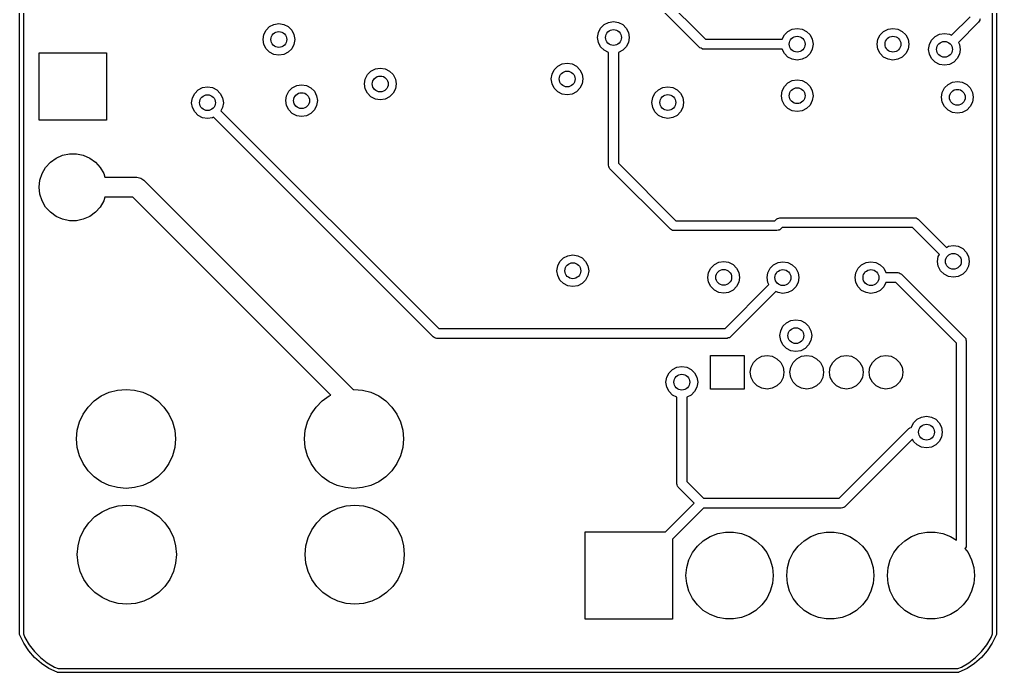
# Model space of a CAD drawing. Extents: x 48.3 to 73, y -74 to -39.4.
# Drawn here: x 48.31 to 72.95, y -74.04 to -57.56 of the extents above; entities that cross this region are included whole.
import ezdxf

# ---------------------------------------------------------------- set-up
doc = ezdxf.new("R2010")
doc.units = 0
doc.layers.add('BLACK', color=7, linetype='CONTINUOUS')

msp = doc.modelspace()

# ---------------------------------------------------------------- linework, layer by layer
at = {"layer": 'BLACK', "linetype": 'CONTINUOUS'}
for p, q in [((48.31, -73.0768), (48.31, -40.32)), ((48.41, -40.33), (48.41, -73.0668)), ((72.8528, -73.0668), (72.8528, -40.3299)), ((72.9528, -40.32), (72.9528, -73.0768)), ((65.473, -58.2718), (63.3829, -56.1817)), ((63.5963, -56.0415), (65.6132, -58.0584)), ((54.7278, -57.6835), (54.8514, -57.6639)), ((54.8514, -57.6639), (54.975, -57.6835)), ((63.0563, -57.6898), (63.1678, -57.633)), ((63.1678, -57.633), (63.2914, -57.6134)), ((63.2914, -57.6134), (63.415, -57.633)), ((63.415, -57.633), (63.5265, -57.6898)), ((71.818, -57.96), (72.2881, -57.4899)), ((72.5015, -57.6301), (71.9948, -58.1368)), ((72.5163, -57.6029), (72.5015, -57.6301)), ((72.5331, -57.5769), (72.5163, -57.6029)), ((72.534, -57.5707), (72.5331, -57.5769)), ((72.5353, -57.5683), (72.534, -57.5707)), ((72.5381, -57.5417), (72.5349, -57.5638)), ((72.5349, -57.5638), (72.5353, -57.5683)), ((54.471, -57.9403), (54.5278, -57.8288)), ((54.5278, -57.8288), (54.6163, -57.7403)), ((54.6163, -57.7403), (54.7278, -57.6835)), ((54.975, -57.6835), (55.0865, -57.7403)), ((55.0865, -57.7403), (55.175, -57.8288)), ((55.175, -57.8288), (55.2318, -57.9403)), ((62.8914, -58.0134), (62.911, -57.8898)), ((62.911, -57.8898), (62.9678, -57.7783)), ((62.9678, -57.7783), (63.0563, -57.6898)), ((63.5265, -57.6898), (63.615, -57.7783)), ((63.615, -57.7783), (63.6718, -57.8898)), ((63.6718, -57.8898), (63.6914, -58.0134)), ((67.6032, -57.9483), (67.6917, -57.8598)), ((67.6917, -57.8598), (67.8032, -57.803)), ((67.8032, -57.803), (67.9268, -57.7834)), ((67.9268, -57.7834), (68.0504, -57.803)), ((68.0504, -57.803), (68.1619, -57.8598)), ((68.1619, -57.8598), (68.2504, -57.9483)), ((70.0178, -57.9488), (70.1063, -57.8603)), ((70.1063, -57.8603), (70.2178, -57.8035)), ((70.2178, -57.8035), (70.3414, -57.7839)), ((70.3414, -57.7839), (70.465, -57.8035)), ((70.465, -57.8035), (70.5765, -57.8603)), ((70.5765, -57.8603), (70.665, -57.9488)), ((54.4514, -58.0639), (54.471, -57.9403)), ((54.471, -58.1875), (54.4514, -58.0639)), ((55.2318, -57.9403), (55.2514, -58.0639)), ((55.2514, -58.0639), (55.2318, -58.1875)), ((62.911, -58.137), (62.8914, -58.0134)), ((62.9678, -58.2485), (62.911, -58.137)), ((63.6718, -58.137), (63.615, -58.2485)), ((63.6914, -58.0134), (63.6718, -58.137)), ((65.6132, -58.0584), (67.5471, -58.0584)), ((67.5471, -58.0584), (67.6032, -57.9483)), ((68.2504, -57.9483), (68.3072, -58.0598)), ((68.3072, -58.0598), (68.3268, -58.1834)), ((69.9414, -58.1839), (69.961, -58.0603)), ((69.961, -58.0603), (70.0178, -57.9488)), ((70.665, -57.9488), (70.7218, -58.0603)), ((70.7218, -58.0603), (70.7414, -58.1839)), ((71.261, -58.1898), (71.3178, -58.0783)), ((71.3178, -58.0783), (71.4063, -57.9898)), ((71.4063, -57.9898), (71.5178, -57.933)), ((71.5178, -57.933), (71.6414, -57.9134)), ((71.6414, -57.9134), (71.765, -57.933)), ((71.765, -57.933), (71.818, -57.96)), ((71.9948, -58.1368), (72.0218, -58.1898)), ((48.8064, -60.1034), (48.8064, -58.4034)), ((48.8064, -58.4034), (50.5064, -58.4034)), ((50.5064, -58.4034), (50.5064, -60.1034)), ((54.5278, -58.299), (54.471, -58.1875)), ((54.6163, -58.3875), (54.5278, -58.299)), ((54.7278, -58.4443), (54.6163, -58.3875)), ((55.0865, -58.3875), (54.975, -58.4443)), ((55.175, -58.299), (55.0865, -58.3875)), ((55.2318, -58.1875), (55.175, -58.299)), ((63.0563, -58.337), (62.9678, -58.2485)), ((63.1664, -58.3931), (63.0563, -58.337)), ((63.1664, -61.2384), (63.1664, -58.3931)), ((63.5265, -58.337), (63.4164, -58.3931)), ((63.4164, -58.3931), (63.4164, -61.1866)), ((63.615, -58.2485), (63.5265, -58.337)), ((65.5002, -58.2866), (65.473, -58.2718)), ((65.5262, -58.3033), (65.5002, -58.2866)), ((65.5325, -58.3042), (65.5262, -58.3033)), ((65.5348, -58.3055), (65.5325, -58.3042)), ((65.5393, -58.3052), (65.5348, -58.3055)), ((65.5614, -58.3084), (65.5393, -58.3052)), ((67.5471, -58.3084), (65.5614, -58.3084)), ((67.6032, -58.4185), (67.5471, -58.3084)), ((68.3072, -58.307), (68.2504, -58.4185)), ((68.3268, -58.1834), (68.3072, -58.307)), ((69.961, -58.3075), (69.9414, -58.1839)), ((70.0178, -58.419), (69.961, -58.3075)), ((70.7218, -58.3075), (70.665, -58.419)), ((70.7414, -58.1839), (70.7218, -58.3075)), ((71.2414, -58.3134), (71.261, -58.1898)), ((71.261, -58.437), (71.2414, -58.3134)), ((72.0218, -58.1898), (72.0414, -58.3134)), ((72.0414, -58.3134), (72.0218, -58.437)), ((54.8514, -58.4639), (54.7278, -58.4443)), ((54.975, -58.4443), (54.8514, -58.4639)), ((67.6917, -58.507), (67.6032, -58.4185)), ((67.8032, -58.5638), (67.6917, -58.507)), ((67.9268, -58.5834), (67.8032, -58.5638)), ((68.0504, -58.5638), (67.9268, -58.5834)), ((68.1619, -58.507), (68.0504, -58.5638)), ((68.2504, -58.4185), (68.1619, -58.507)), ((70.1063, -58.5075), (70.0178, -58.419)), ((70.2178, -58.5643), (70.1063, -58.5075)), ((70.3414, -58.5839), (70.2178, -58.5643)), ((70.465, -58.5643), (70.3414, -58.5839)), ((70.5765, -58.5075), (70.465, -58.5643)), ((70.665, -58.419), (70.5765, -58.5075)), ((71.3178, -58.5485), (71.261, -58.437)), ((71.4063, -58.637), (71.3178, -58.5485)), ((71.5178, -58.6938), (71.4063, -58.637)), ((71.8765, -58.637), (71.765, -58.6938)), ((71.965, -58.5485), (71.8765, -58.637)), ((72.0218, -58.437), (71.965, -58.5485)), ((57.0855, -58.9519), (57.174, -58.8634)), ((57.174, -58.8634), (57.2855, -58.8066)), ((57.2855, -58.8066), (57.4091, -58.787)), ((57.4091, -58.787), (57.5327, -58.8066)), ((57.5327, -58.8066), (57.6442, -58.8634)), ((57.6442, -58.8634), (57.7327, -58.9519)), ((61.7419, -58.9383), (61.7987, -58.8268)), ((61.7987, -58.8268), (61.8872, -58.7383)), ((61.8872, -58.7383), (61.9987, -58.6815)), ((61.9987, -58.6815), (62.1223, -58.6619)), ((62.1223, -58.6619), (62.2459, -58.6815)), ((62.2459, -58.6815), (62.3574, -58.7383)), ((62.3574, -58.7383), (62.4459, -58.8268)), ((62.4459, -58.8268), (62.5027, -58.9383)), ((71.6414, -58.7134), (71.5178, -58.6938)), ((71.765, -58.6938), (71.6414, -58.7134)), ((57.0091, -59.187), (57.0287, -59.0634)), ((57.0287, -59.0634), (57.0855, -58.9519)), ((57.7327, -58.9519), (57.7895, -59.0634)), ((57.7895, -59.0634), (57.8091, -59.187)), ((61.7223, -59.0619), (61.7419, -58.9383)), ((61.7419, -59.1855), (61.7223, -59.0619)), ((62.5027, -58.9383), (62.5223, -59.0619)), ((62.5223, -59.0619), (62.5027, -59.1855)), ((67.6917, -59.1598), (67.8032, -59.103)), ((67.8032, -59.103), (67.9268, -59.0834)), ((67.9268, -59.0834), (68.0504, -59.103)), ((68.0504, -59.103), (68.1619, -59.1598)), ((71.8428, -59.143), (71.9664, -59.1234)), ((71.9664, -59.1234), (72.09, -59.143)), ((52.7277, -59.4243), (52.8162, -59.3358)), ((52.8162, -59.3358), (52.9277, -59.279)), ((52.9277, -59.279), (53.0513, -59.2594)), ((53.0513, -59.2594), (53.1749, -59.279)), ((53.1749, -59.279), (53.2864, -59.3358)), ((53.2864, -59.3358), (53.3749, -59.4243)), ((55.0442, -59.484), (55.101, -59.3725)), ((55.101, -59.3725), (55.1895, -59.284)), ((55.1895, -59.284), (55.301, -59.2272)), ((55.301, -59.2272), (55.4246, -59.2076)), ((55.4246, -59.2076), (55.5482, -59.2272)), ((55.5482, -59.2272), (55.6597, -59.284)), ((55.6597, -59.284), (55.7482, -59.3725)), ((55.7482, -59.3725), (55.805, -59.484)), ((57.0287, -59.3106), (57.0091, -59.187)), ((57.0855, -59.4221), (57.0287, -59.3106)), ((57.7895, -59.3106), (57.7327, -59.4221)), ((57.8091, -59.187), (57.7895, -59.3106)), ((61.7987, -59.297), (61.7419, -59.1855)), ((61.8872, -59.3855), (61.7987, -59.297)), ((61.9987, -59.4423), (61.8872, -59.3855)), ((62.3574, -59.3855), (62.2459, -59.4423)), ((62.4459, -59.297), (62.3574, -59.3855)), ((62.5027, -59.1855), (62.4459, -59.297)), ((64.3387, -59.4211), (64.4272, -59.3326)), ((64.4272, -59.3326), (64.5387, -59.2758)), ((64.5387, -59.2758), (64.6623, -59.2562)), ((64.6623, -59.2562), (64.7859, -59.2758)), ((64.7859, -59.2758), (64.8974, -59.3326)), ((64.8974, -59.3326), (64.9859, -59.4211)), ((67.5268, -59.4834), (67.5464, -59.3598)), ((67.5464, -59.3598), (67.6032, -59.2483)), ((67.6032, -59.2483), (67.6917, -59.1598)), ((68.1619, -59.1598), (68.2504, -59.2483)), ((68.2504, -59.2483), (68.3072, -59.3598)), ((68.3072, -59.3598), (68.3268, -59.4834)), ((71.586, -59.3998), (71.6428, -59.2883)), ((71.6428, -59.2883), (71.7313, -59.1998)), ((71.7313, -59.1998), (71.8428, -59.143)), ((72.09, -59.143), (72.2015, -59.1998)), ((72.2015, -59.1998), (72.29, -59.2883)), ((72.29, -59.2883), (72.3468, -59.3998)), ((52.6513, -59.6594), (52.6709, -59.5358)), ((52.6709, -59.5358), (52.7277, -59.4243)), ((53.3749, -59.4243), (53.4317, -59.5358)), ((53.4317, -59.5358), (53.4513, -59.6594)), ((55.0246, -59.6076), (55.0442, -59.484)), ((55.0442, -59.7312), (55.0246, -59.6076)), ((55.805, -59.484), (55.8246, -59.6076)), ((55.8246, -59.6076), (55.805, -59.7312)), ((57.174, -59.5106), (57.0855, -59.4221)), ((57.2855, -59.5674), (57.174, -59.5106)), ((57.4091, -59.587), (57.2855, -59.5674)), ((57.5327, -59.5674), (57.4091, -59.587)), ((57.6442, -59.5106), (57.5327, -59.5674)), ((57.7327, -59.4221), (57.6442, -59.5106)), ((62.1223, -59.4619), (61.9987, -59.4423)), ((62.2459, -59.4423), (62.1223, -59.4619)), ((64.2623, -59.6562), (64.2819, -59.5326)), ((64.2819, -59.5326), (64.3387, -59.4211)), ((64.9859, -59.4211), (65.0427, -59.5326)), ((65.0427, -59.5326), (65.0623, -59.6562)), ((67.5464, -59.607), (67.5268, -59.4834)), ((67.6032, -59.7185), (67.5464, -59.607)), ((68.3072, -59.607), (68.2504, -59.7185)), ((68.3268, -59.4834), (68.3072, -59.607)), ((71.5664, -59.5234), (71.586, -59.3998)), ((71.586, -59.647), (71.5664, -59.5234)), ((72.3468, -59.3998), (72.3664, -59.5234)), ((72.3664, -59.5234), (72.3468, -59.647)), ((52.6709, -59.783), (52.6513, -59.6594)), ((52.7277, -59.8945), (52.6709, -59.783)), ((53.4317, -59.783), (53.3916, -59.8618)), ((53.3916, -59.8618), (58.8861, -65.3563)), ((53.4513, -59.6594), (53.4317, -59.783)), ((55.101, -59.8427), (55.0442, -59.7312)), ((55.1895, -59.9312), (55.101, -59.8427)), ((55.7482, -59.8427), (55.6597, -59.9312)), ((55.805, -59.7312), (55.7482, -59.8427)), ((64.2819, -59.7798), (64.2623, -59.6562)), ((64.3387, -59.8913), (64.2819, -59.7798)), ((65.0427, -59.7798), (64.9859, -59.8913)), ((65.0623, -59.6562), (65.0427, -59.7798)), ((67.6917, -59.807), (67.6032, -59.7185)), ((67.8032, -59.8638), (67.6917, -59.807)), ((67.9268, -59.8834), (67.8032, -59.8638)), ((68.0504, -59.8638), (67.9268, -59.8834)), ((68.1619, -59.807), (68.0504, -59.8638)), ((68.2504, -59.7185), (68.1619, -59.807)), ((71.6428, -59.7585), (71.586, -59.647)), ((71.7313, -59.847), (71.6428, -59.7585)), ((71.8428, -59.9038), (71.7313, -59.847)), ((72.2015, -59.847), (72.09, -59.9038)), ((72.29, -59.7585), (72.2015, -59.847)), ((72.3468, -59.647), (72.29, -59.7585)), ((50.5064, -60.1034), (48.8064, -60.1034)), ((52.8162, -59.983), (52.7277, -59.8945)), ((52.9277, -60.0398), (52.8162, -59.983)), ((53.0513, -60.0594), (52.9277, -60.0398)), ((53.1749, -60.0398), (53.0513, -60.0594)), ((53.2022, -60.0259), (53.1749, -60.0398)), ((58.7459, -65.5697), (53.2022, -60.0259)), ((55.301, -59.988), (55.1895, -59.9312)), ((55.4246, -60.0076), (55.301, -59.988)), ((55.5482, -59.988), (55.4246, -60.0076)), ((55.6597, -59.9312), (55.5482, -59.988)), ((64.4272, -59.9798), (64.3387, -59.8913)), ((64.5387, -60.0366), (64.4272, -59.9798)), ((64.6623, -60.0562), (64.5387, -60.0366)), ((64.7859, -60.0366), (64.6623, -60.0562)), ((64.8974, -59.9798), (64.7859, -60.0366)), ((64.9859, -59.8913), (64.8974, -59.9798)), ((71.9664, -59.9234), (71.8428, -59.9038)), ((72.09, -59.9038), (71.9664, -59.9234)), ((49.0877, -61.1617), (49.2314, -61.0573)), ((49.2314, -61.0573), (49.3938, -60.985)), ((49.3938, -60.985), (49.5676, -60.948)), ((49.5676, -60.948), (49.7453, -60.948)), ((49.7453, -60.948), (49.9191, -60.985)), ((49.9191, -60.985), (50.0814, -61.0573)), ((50.0814, -61.0573), (50.2252, -61.1617)), ((48.8799, -61.4477), (48.9688, -61.2938)), ((48.9688, -61.2938), (49.0877, -61.1617)), ((50.2252, -61.1617), (50.3441, -61.2938)), ((50.3441, -61.2938), (50.4329, -61.4477)), ((63.1751, -61.2681), (63.1664, -61.2384)), ((63.1817, -61.2983), (63.1751, -61.2681)), ((63.1855, -61.3033), (63.1817, -61.2983)), ((63.1863, -61.306), (63.1855, -61.3033)), ((63.1897, -61.3089), (63.1863, -61.306)), ((63.203, -61.3268), (63.1897, -61.3089)), ((64.728, -62.8518), (63.203, -61.3268)), ((63.4164, -61.1866), (64.8682, -62.6384)), ((48.825, -61.6167), (48.8799, -61.4477)), ((50.4329, -61.4477), (50.464, -61.5434)), ((50.464, -61.5434), (51.2714, -61.5434)), ((51.2714, -61.5434), (51.3671, -61.5624)), ((51.3671, -61.5624), (51.4482, -61.6166)), ((48.8064, -61.7934), (48.825, -61.6167)), ((48.825, -61.9701), (48.8064, -61.7934)), ((51.4482, -61.6166), (56.7267, -66.8951)), ((48.8799, -62.1391), (48.825, -61.9701)), ((50.464, -62.0434), (50.4329, -62.1391)), ((51.1679, -62.0434), (50.464, -62.0434)), ((56.165, -67.0405), (51.1679, -62.0434)), ((48.9688, -62.293), (48.8799, -62.1391)), ((49.0877, -62.4251), (48.9688, -62.293)), ((50.3441, -62.293), (50.2252, -62.4251)), ((50.4329, -62.1391), (50.3441, -62.293)), ((49.2314, -62.5295), (49.0877, -62.4251)), ((49.3938, -62.6018), (49.2314, -62.5295)), ((50.0814, -62.5295), (49.9191, -62.6018)), ((50.2252, -62.4251), (50.0814, -62.5295)), ((67.403, -62.6), (67.4209, -62.5866)), ((67.4209, -62.5866), (67.4238, -62.5832)), ((67.4238, -62.5832), (67.4265, -62.5825)), ((67.4265, -62.5825), (67.4315, -62.5787)), ((67.4315, -62.5787), (67.4617, -62.5721)), ((67.4617, -62.5721), (67.4914, -62.5634)), ((67.4914, -62.5634), (70.8904, -62.5634)), ((70.8904, -62.5634), (70.9125, -62.5666)), ((70.9125, -62.5666), (70.917, -62.5662)), ((70.917, -62.5662), (70.9194, -62.5675)), ((70.9194, -62.5675), (70.9256, -62.5684)), ((70.9256, -62.5684), (70.9517, -62.5852)), ((70.9517, -62.5852), (70.9788, -62.6)), ((49.5676, -62.6387), (49.3938, -62.6018)), ((49.7453, -62.6387), (49.5676, -62.6387)), ((49.9191, -62.6018), (49.7453, -62.6387)), ((64.8682, -62.6384), (67.3646, -62.6384)), ((67.3646, -62.6384), (67.403, -62.6)), ((67.5432, -62.8134), (67.5048, -62.8518)), ((70.8386, -62.8134), (67.5432, -62.8134)), ((71.5125, -63.4873), (70.8386, -62.8134)), ((70.9788, -62.6), (71.6893, -63.3105)), ((64.7552, -62.8666), (64.728, -62.8518)), ((64.7812, -62.8833), (64.7552, -62.8666)), ((64.7875, -62.8842), (64.7812, -62.8833)), ((64.7898, -62.8855), (64.7875, -62.8842)), ((64.7943, -62.8852), (64.7898, -62.8855)), ((64.8164, -62.8884), (64.7943, -62.8852)), ((67.4164, -62.8884), (64.8164, -62.8884)), ((67.4461, -62.8797), (67.4164, -62.8884)), ((67.4763, -62.8731), (67.4461, -62.8797)), ((67.4814, -62.8693), (67.4763, -62.8731)), ((67.484, -62.8685), (67.4814, -62.8693)), ((67.4869, -62.8651), (67.484, -62.8685)), ((67.5048, -62.8518), (67.4869, -62.8651)), ((71.6893, -63.3105), (71.7423, -63.2835)), ((71.7423, -63.2835), (71.8659, -63.2639)), ((71.8659, -63.2639), (71.9895, -63.2835)), ((71.9895, -63.2835), (72.101, -63.3403)), ((61.9428, -63.6657), (62.0313, -63.5772)), ((62.0313, -63.5772), (62.1428, -63.5204)), ((62.1428, -63.5204), (62.2664, -63.5008)), ((62.2664, -63.5008), (62.39, -63.5204)), ((62.39, -63.5204), (62.5015, -63.5772)), ((62.5015, -63.5772), (62.59, -63.6657)), ((71.4659, -63.6639), (71.4855, -63.5403)), ((71.4855, -63.5403), (71.5125, -63.4873)), ((72.101, -63.3403), (72.1895, -63.4288)), ((72.1895, -63.4288), (72.2463, -63.5403)), ((72.2463, -63.5403), (72.2659, -63.6639)), ((61.8664, -63.9008), (61.886, -63.7772)), ((61.886, -63.7772), (61.9428, -63.6657)), ((62.59, -63.6657), (62.6468, -63.7772)), ((62.6468, -63.7772), (62.6664, -63.9008)), ((65.7492, -63.8319), (65.8377, -63.7434)), ((65.8377, -63.7434), (65.9492, -63.6866)), ((65.9492, -63.6866), (66.0728, -63.667)), ((66.0728, -63.667), (66.1964, -63.6866)), ((66.1964, -63.6866), (66.3079, -63.7434)), ((66.3079, -63.7434), (66.3964, -63.8319)), ((67.2428, -63.8383), (67.3313, -63.7498)), ((67.3313, -63.7498), (67.4428, -63.693)), ((67.4428, -63.693), (67.5664, -63.6734)), ((67.5664, -63.6734), (67.69, -63.693)), ((67.69, -63.693), (67.8015, -63.7498)), ((67.8015, -63.7498), (67.89, -63.8383)), ((69.4628, -63.8383), (69.5513, -63.7498)), ((69.5513, -63.7498), (69.6628, -63.693)), ((69.6628, -63.693), (69.7864, -63.6734)), ((69.7864, -63.6734), (69.91, -63.693)), ((69.91, -63.693), (70.0215, -63.7498)), ((70.0215, -63.7498), (70.11, -63.8383)), ((71.4855, -63.7875), (71.4659, -63.6639)), ((71.5423, -63.899), (71.4855, -63.7875)), ((72.2463, -63.7875), (72.1895, -63.899)), ((72.2659, -63.6639), (72.2463, -63.7875)), ((61.886, -64.0244), (61.8664, -63.9008)), ((61.9428, -64.1359), (61.886, -64.0244)), ((62.6468, -64.0244), (62.59, -64.1359)), ((62.6664, -63.9008), (62.6468, -64.0244)), ((65.6728, -64.067), (65.6924, -63.9434)), ((65.6924, -64.1906), (65.6728, -64.067)), ((65.6924, -63.9434), (65.7492, -63.8319)), ((66.3964, -63.8319), (66.4532, -63.9434)), ((66.4532, -63.9434), (66.4728, -64.067)), ((66.4728, -64.067), (66.4532, -64.1906)), ((67.1664, -64.0734), (67.186, -63.9498)), ((67.186, -63.9498), (67.2428, -63.8383)), ((67.89, -63.8383), (67.9468, -63.9498)), ((67.9468, -63.9498), (67.9664, -64.0734)), ((69.3864, -64.0734), (69.406, -63.9498)), ((69.406, -63.9498), (69.4628, -63.8383)), ((70.11, -63.8383), (70.1661, -63.9484)), ((70.1661, -63.9484), (70.4664, -63.9484)), ((70.4664, -63.9484), (70.4885, -63.9516)), ((70.4885, -63.9516), (70.493, -63.9512)), ((70.493, -63.9512), (70.4954, -63.9525)), ((70.4954, -63.9525), (70.5016, -63.9534)), ((70.5016, -63.9534), (70.5277, -63.9702)), ((70.5277, -63.9702), (70.5548, -63.985)), ((70.5548, -63.985), (72.1548, -65.585)), ((71.6308, -63.9875), (71.5423, -63.899)), ((71.7423, -64.0443), (71.6308, -63.9875)), ((71.8659, -64.0639), (71.7423, -64.0443)), ((71.9895, -64.0443), (71.8659, -64.0639)), ((72.101, -63.9875), (71.9895, -64.0443)), ((72.1895, -63.899), (72.101, -63.9875)), ((62.0313, -64.2244), (61.9428, -64.1359)), ((62.1428, -64.2812), (62.0313, -64.2244)), ((62.2664, -64.3008), (62.1428, -64.2812)), ((62.39, -64.2812), (62.2664, -64.3008)), ((62.5015, -64.2244), (62.39, -64.2812)), ((62.59, -64.1359), (62.5015, -64.2244)), ((65.7492, -64.3021), (65.6924, -64.1906)), ((65.8377, -64.3906), (65.7492, -64.3021)), ((66.1067, -65.3563), (67.213, -64.25)), ((66.3964, -64.3021), (66.3079, -64.3906)), ((66.4532, -64.1906), (66.3964, -64.3021)), ((67.186, -64.197), (67.1664, -64.0734)), ((67.213, -64.25), (67.186, -64.197)), ((67.89, -64.3085), (67.8015, -64.397)), ((67.9468, -64.197), (67.89, -64.3085)), ((67.9664, -64.0734), (67.9468, -64.197)), ((69.406, -64.197), (69.3864, -64.0734)), ((69.4628, -64.3085), (69.406, -64.197)), ((69.5513, -64.397), (69.4628, -64.3085)), ((70.11, -64.3085), (70.0215, -64.397)), ((70.1661, -64.1984), (70.11, -64.3085)), ((70.4146, -64.1984), (70.1661, -64.1984)), ((71.9414, -65.7252), (70.4146, -64.1984)), ((65.9492, -64.4474), (65.8377, -64.3906)), ((66.0728, -64.467), (65.9492, -64.4474)), ((66.1964, -64.4474), (66.0728, -64.467)), ((66.3079, -64.3906), (66.1964, -64.4474)), ((67.3898, -64.4268), (66.2469, -65.5697)), ((67.4428, -64.4538), (67.3898, -64.4268)), ((67.5664, -64.4734), (67.4428, -64.4538)), ((67.69, -64.4538), (67.5664, -64.4734)), ((67.8015, -64.397), (67.69, -64.4538)), ((69.6628, -64.4538), (69.5513, -64.397)), ((69.7864, -64.4734), (69.6628, -64.4538)), ((69.91, -64.4538), (69.7864, -64.4734)), ((70.0215, -64.397), (69.91, -64.4538)), ((67.511, -65.4148), (67.5678, -65.3033)), ((67.5678, -65.3033), (67.6563, -65.2148)), ((67.6563, -65.2148), (67.7678, -65.158)), ((67.7678, -65.158), (67.8914, -65.1384)), ((67.8914, -65.1384), (68.015, -65.158)), ((68.015, -65.158), (68.1265, -65.2148)), ((68.1265, -65.2148), (68.215, -65.3033)), ((68.215, -65.3033), (68.2718, -65.4148)), ((58.8861, -65.3563), (66.1067, -65.3563)), ((67.4914, -65.5384), (67.511, -65.4148)), ((67.511, -65.662), (67.4914, -65.5384)), ((68.2718, -65.4148), (68.2914, -65.5384)), ((68.2914, -65.5384), (68.2718, -65.662)), ((58.7731, -65.5845), (58.7459, -65.5697)), ((58.7991, -65.6012), (58.7731, -65.5845)), ((58.8054, -65.6021), (58.7991, -65.6012)), ((58.8077, -65.6034), (58.8054, -65.6021)), ((58.8122, -65.6031), (58.8077, -65.6034)), ((58.8343, -65.6063), (58.8122, -65.6031)), ((66.1585, -65.6063), (58.8343, -65.6063)), ((66.1882, -65.5976), (66.1585, -65.6063)), ((66.2184, -65.591), (66.1882, -65.5976)), ((66.2235, -65.5872), (66.2184, -65.591)), ((66.2261, -65.5864), (66.2235, -65.5872)), ((66.229, -65.583), (66.2261, -65.5864)), ((66.2469, -65.5697), (66.229, -65.583)), ((67.5678, -65.7735), (67.511, -65.662)), ((67.6563, -65.862), (67.5678, -65.7735)), ((68.215, -65.7735), (68.1265, -65.862)), ((68.2718, -65.662), (68.215, -65.7735)), ((71.9414, -70.7014), (71.9414, -65.7252)), ((72.1548, -65.585), (72.1682, -65.6029)), ((72.1682, -65.6029), (72.1716, -65.6058)), ((72.1716, -65.6058), (72.1723, -65.6084)), ((72.1723, -65.6084), (72.1761, -65.6135)), ((72.1761, -65.6135), (72.1827, -65.6437)), ((72.1827, -65.6437), (72.1914, -65.6734)), ((72.1914, -65.6734), (72.1914, -70.8284)), ((65.7414, -66.8884), (65.7414, -66.0384)), ((65.7414, -66.0384), (66.5914, -66.0384)), ((66.5914, -66.0384), (66.5914, -66.8884)), ((67.0351, -66.0592), (67.1664, -66.0384)), ((67.1664, -66.0384), (67.2978, -66.0592)), ((67.7678, -65.9188), (67.6563, -65.862)), ((67.8914, -65.9384), (67.7678, -65.9188)), ((68.015, -65.9188), (67.8914, -65.9384)), ((68.1265, -65.862), (68.015, -65.9188)), ((68.0351, -66.0592), (68.1664, -66.0384)), ((68.1664, -66.0384), (68.2978, -66.0592)), ((69.0351, -66.0592), (69.1664, -66.0384)), ((69.1664, -66.0384), (69.2978, -66.0592)), ((70.0351, -66.0592), (70.1664, -66.0384)), ((70.1664, -66.0384), (70.2978, -66.0592)), ((66.7622, -66.3321), (66.8226, -66.2136)), ((66.8226, -66.2136), (66.9166, -66.1196)), ((66.9166, -66.1196), (67.0351, -66.0592)), ((67.2978, -66.0592), (67.4162, -66.1196)), ((67.4162, -66.1196), (67.5103, -66.2136)), ((67.5103, -66.2136), (67.5706, -66.3321)), ((67.7622, -66.3321), (67.8226, -66.2136)), ((67.8226, -66.2136), (67.9166, -66.1196)), ((67.9166, -66.1196), (68.0351, -66.0592)), ((68.2978, -66.0592), (68.4162, -66.1196)), ((68.4162, -66.1196), (68.5103, -66.2136)), ((68.5103, -66.2136), (68.5706, -66.3321)), ((68.7622, -66.3321), (68.8226, -66.2136)), ((68.8226, -66.2136), (68.9166, -66.1196)), ((68.9166, -66.1196), (69.0351, -66.0592)), ((69.2978, -66.0592), (69.4162, -66.1196)), ((69.4162, -66.1196), (69.5103, -66.2136)), ((69.5103, -66.2136), (69.5706, -66.3321)), ((69.7622, -66.3321), (69.8226, -66.2136)), ((69.8226, -66.2136), (69.9166, -66.1196)), ((69.9166, -66.1196), (70.0351, -66.0592)), ((70.2978, -66.0592), (70.4162, -66.1196)), ((70.4162, -66.1196), (70.5103, -66.2136)), ((70.5103, -66.2136), (70.5706, -66.3321)), ((64.636, -66.5893), (64.6928, -66.4778)), ((64.6928, -66.4778), (64.7813, -66.3893)), ((64.7813, -66.3893), (64.8928, -66.3325)), ((64.8928, -66.3325), (65.0164, -66.3129)), ((65.0164, -66.3129), (65.14, -66.3325)), ((65.14, -66.3325), (65.2515, -66.3893)), ((65.2515, -66.3893), (65.34, -66.4778)), ((65.34, -66.4778), (65.3968, -66.5893)), ((66.7414, -66.4634), (66.7622, -66.3321)), ((66.7622, -66.5947), (66.7414, -66.4634)), ((67.5706, -66.3321), (67.5914, -66.4634)), ((67.5914, -66.4634), (67.5706, -66.5947)), ((67.7414, -66.4634), (67.7622, -66.3321)), ((67.7622, -66.5947), (67.7414, -66.4634)), ((68.5706, -66.3321), (68.5914, -66.4634)), ((68.5914, -66.4634), (68.5706, -66.5947)), ((68.7414, -66.4634), (68.7622, -66.3321)), ((68.7622, -66.5947), (68.7414, -66.4634)), ((69.5706, -66.3321), (69.5914, -66.4634)), ((69.5914, -66.4634), (69.5706, -66.5947)), ((69.7414, -66.4634), (69.7622, -66.3321)), ((69.7622, -66.5947), (69.7414, -66.4634)), ((70.5706, -66.3321), (70.5914, -66.4634)), ((70.5914, -66.4634), (70.5706, -66.5947)), ((64.6164, -66.7129), (64.636, -66.5893)), ((64.636, -66.8365), (64.6164, -66.7129)), ((65.3968, -66.5893), (65.4164, -66.7129)), ((65.4164, -66.7129), (65.3968, -66.8365)), ((66.8226, -66.7132), (66.7622, -66.5947)), ((66.9166, -66.8072), (66.8226, -66.7132)), ((67.5103, -66.7132), (67.4162, -66.8072)), ((67.5706, -66.5947), (67.5103, -66.7132)), ((67.8226, -66.7132), (67.7622, -66.5947)), ((67.9166, -66.8072), (67.8226, -66.7132)), ((68.5103, -66.7132), (68.4162, -66.8072)), ((68.5706, -66.5947), (68.5103, -66.7132)), ((68.8226, -66.7132), (68.7622, -66.5947)), ((68.9166, -66.8072), (68.8226, -66.7132)), ((69.5103, -66.7132), (69.4162, -66.8072)), ((69.5706, -66.5947), (69.5103, -66.7132)), ((69.8226, -66.7132), (69.7622, -66.5947)), ((69.9166, -66.8072), (69.8226, -66.7132)), ((70.5103, -66.7132), (70.4162, -66.8072)), ((70.5706, -66.5947), (70.5103, -66.7132)), ((50.3714, -67.0609), (50.5689, -66.9688)), ((50.5689, -66.9688), (50.7794, -66.9124)), ((50.7794, -66.9124), (50.9964, -66.8934)), ((50.9964, -66.8934), (51.2135, -66.9124)), ((51.2135, -66.9124), (51.4239, -66.9688)), ((51.4239, -66.9688), (51.6214, -67.0609)), ((56.7267, -66.8951), (56.7464, -66.8934)), ((56.7464, -66.8934), (56.9635, -66.9124)), ((56.9635, -66.9124), (57.1739, -66.9688)), ((57.1739, -66.9688), (57.3714, -67.0609)), ((64.6928, -66.948), (64.636, -66.8365)), ((64.7813, -67.0365), (64.6928, -66.948)), ((65.34, -66.948), (65.2515, -67.0365)), ((65.3968, -66.8365), (65.34, -66.948)), ((66.5914, -66.8884), (65.7414, -66.8884)), ((67.0351, -66.8676), (66.9166, -66.8072)), ((67.1664, -66.8884), (67.0351, -66.8676)), ((67.2978, -66.8676), (67.1664, -66.8884)), ((67.4162, -66.8072), (67.2978, -66.8676)), ((68.0351, -66.8676), (67.9166, -66.8072)), ((68.1664, -66.8884), (68.0351, -66.8676)), ((68.2978, -66.8676), (68.1664, -66.8884)), ((68.4162, -66.8072), (68.2978, -66.8676)), ((69.0351, -66.8676), (68.9166, -66.8072)), ((69.1664, -66.8884), (69.0351, -66.8676)), ((69.2978, -66.8676), (69.1664, -66.8884)), ((69.4162, -66.8072), (69.2978, -66.8676)), ((70.0351, -66.8676), (69.9166, -66.8072)), ((70.1664, -66.8884), (70.0351, -66.8676)), ((70.2978, -66.8676), (70.1664, -66.8884)), ((70.4162, -66.8072), (70.2978, -66.8676)), ((50.0389, -67.3399), (50.1929, -67.1858)), ((50.1929, -67.1858), (50.3714, -67.0609)), ((51.6214, -67.0609), (51.7999, -67.1858)), ((51.7999, -67.1858), (51.954, -67.3399)), ((55.7889, -67.3399), (55.9429, -67.1858)), ((55.9429, -67.1858), (56.1214, -67.0609)), ((56.1214, -67.0609), (56.165, -67.0405)), ((57.3714, -67.0609), (57.5499, -67.1858)), ((57.5499, -67.1858), (57.704, -67.3399)), ((64.8914, -67.0926), (64.7813, -67.0365)), ((64.8914, -69.2744), (64.8914, -67.0926)), ((65.2515, -67.0365), (65.1414, -67.0926)), ((65.1414, -67.0926), (65.1414, -69.2226)), ((49.8218, -67.7159), (49.9139, -67.5184)), ((49.9139, -67.5184), (50.0389, -67.3399)), ((51.954, -67.3399), (52.079, -67.5184)), ((52.079, -67.5184), (52.171, -67.7159)), ((55.5718, -67.7159), (55.6639, -67.5184)), ((55.6639, -67.5184), (55.7889, -67.3399)), ((57.704, -67.3399), (57.829, -67.5184)), ((57.829, -67.5184), (57.921, -67.7159)), ((49.7654, -67.9263), (49.8218, -67.7159)), ((52.171, -67.7159), (52.2274, -67.9263)), ((55.5154, -67.9263), (55.5718, -67.7159)), ((57.921, -67.7159), (57.9774, -67.9263)), ((70.806, -67.8498), (70.8628, -67.7383)), ((70.8628, -67.7383), (70.9513, -67.6498)), ((70.9513, -67.6498), (71.0628, -67.593)), ((71.0628, -67.593), (71.1864, -67.5734)), ((71.1864, -67.5734), (71.31, -67.593)), ((71.31, -67.593), (71.4215, -67.6498)), ((71.4215, -67.6498), (71.51, -67.7383)), ((71.51, -67.7383), (71.5668, -67.8498)), ((49.7464, -68.1434), (49.7654, -67.9263)), ((52.2274, -67.9263), (52.2464, -68.1434)), ((55.4964, -68.1434), (55.5154, -67.9263)), ((57.9774, -67.9263), (57.9964, -68.1434)), ((68.9866, -69.6414), (70.743, -67.885)), ((70.743, -67.885), (70.7609, -67.8716)), ((70.7609, -67.8716), (70.7638, -67.8682)), ((70.7638, -67.8682), (70.7665, -67.8675)), ((70.7665, -67.8675), (70.7715, -67.8637)), ((70.7715, -67.8637), (70.8017, -67.8571)), ((70.8017, -67.8571), (70.805, -67.8561)), ((70.805, -67.8561), (70.806, -67.8498)), ((71.5668, -67.8498), (71.5864, -67.9734)), ((71.5864, -67.9734), (71.5668, -68.097)), ((49.7654, -68.3604), (49.7464, -68.1434)), ((52.2464, -68.1434), (52.2274, -68.3604)), ((55.5154, -68.3604), (55.4964, -68.1434)), ((57.9964, -68.1434), (57.9774, -68.3604)), ((70.8325, -68.1491), (69.1268, -69.8548)), ((70.8628, -68.2085), (70.8325, -68.1491)), ((70.9513, -68.297), (70.8628, -68.2085)), ((71.51, -68.2085), (71.4215, -68.297)), ((71.5668, -68.097), (71.51, -68.2085)), ((49.8218, -68.5709), (49.7654, -68.3604)), ((52.2274, -68.3604), (52.171, -68.5709)), ((55.5718, -68.5709), (55.5154, -68.3604)), ((57.9774, -68.3604), (57.921, -68.5709)), ((71.0628, -68.3538), (70.9513, -68.297)), ((71.1864, -68.3734), (71.0628, -68.3538)), ((71.31, -68.3538), (71.1864, -68.3734)), ((71.4215, -68.297), (71.31, -68.3538)), ((49.9139, -68.7684), (49.8218, -68.5709)), ((52.171, -68.5709), (52.079, -68.7684)), ((55.6639, -68.7684), (55.5718, -68.5709)), ((57.921, -68.5709), (57.829, -68.7684)), ((50.0389, -68.9469), (49.9139, -68.7684)), ((50.1929, -69.1009), (50.0389, -68.9469)), ((51.954, -68.9469), (51.7999, -69.1009)), ((52.079, -68.7684), (51.954, -68.9469)), ((55.7889, -68.9469), (55.6639, -68.7684)), ((55.9429, -69.1009), (55.7889, -68.9469)), ((57.704, -68.9469), (57.5499, -69.1009)), ((57.829, -68.7684), (57.704, -68.9469)), ((50.3714, -69.2259), (50.1929, -69.1009)), ((50.5689, -69.318), (50.3714, -69.2259)), ((51.6214, -69.2259), (51.4239, -69.318)), ((51.7999, -69.1009), (51.6214, -69.2259)), ((56.1214, -69.2259), (55.9429, -69.1009)), ((56.3189, -69.318), (56.1214, -69.2259)), ((57.3714, -69.2259), (57.1739, -69.318)), ((57.5499, -69.1009), (57.3714, -69.2259)), ((65.1414, -69.2226), (65.5602, -69.6414)), ((50.7794, -69.3744), (50.5689, -69.318)), ((50.9964, -69.3934), (50.7794, -69.3744)), ((51.2135, -69.3744), (50.9964, -69.3934)), ((51.4239, -69.318), (51.2135, -69.3744)), ((56.5294, -69.3744), (56.3189, -69.318)), ((56.7464, -69.3934), (56.5294, -69.3744)), ((56.9635, -69.3744), (56.7464, -69.3934)), ((57.1739, -69.318), (56.9635, -69.3744)), ((64.9001, -69.3041), (64.8914, -69.2744)), ((64.9067, -69.3343), (64.9001, -69.3041)), ((64.9105, -69.3393), (64.9067, -69.3343)), ((64.9113, -69.342), (64.9105, -69.3393)), ((64.9147, -69.3449), (64.9113, -69.342)), ((64.928, -69.3628), (64.9147, -69.3449)), ((65.3316, -69.7664), (64.928, -69.3628)), ((65.5602, -69.6414), (68.9866, -69.6414)), ((50.2129, -70.1058), (50.3914, -69.9809)), ((50.3914, -69.9809), (50.5889, -69.8888)), ((50.5889, -69.8888), (50.7994, -69.8324)), ((50.7994, -69.8324), (51.0164, -69.8134)), ((51.0164, -69.8134), (51.2335, -69.8324)), ((51.2335, -69.8324), (51.4439, -69.8888)), ((51.4439, -69.8888), (51.6414, -69.9809)), ((51.6414, -69.9809), (51.8199, -70.1058)), ((55.9629, -70.1058), (56.1414, -69.9809)), ((56.1414, -69.9809), (56.3389, -69.8888)), ((56.3389, -69.8888), (56.5494, -69.8324)), ((56.5494, -69.8324), (56.7664, -69.8134)), ((56.7664, -69.8134), (56.9835, -69.8324)), ((56.9835, -69.8324), (57.1939, -69.8888)), ((57.1939, -69.8888), (57.3914, -69.9809)), ((57.3914, -69.9809), (57.5699, -70.1058)), ((64.6046, -70.4934), (65.3316, -69.7664)), ((65.5602, -69.8914), (64.7814, -70.6702)), ((69.0384, -69.8914), (65.5602, -69.8914)), ((69.0681, -69.8827), (69.0384, -69.8914)), ((69.0983, -69.8761), (69.0681, -69.8827)), ((69.1034, -69.8723), (69.0983, -69.8761)), ((69.106, -69.8715), (69.1034, -69.8723)), ((69.1089, -69.8681), (69.106, -69.8715)), ((69.1268, -69.8548), (69.1089, -69.8681)), ((50.0589, -70.2599), (50.2129, -70.1058)), ((51.8199, -70.1058), (51.974, -70.2599)), ((55.8089, -70.2599), (55.9629, -70.1058)), ((57.5699, -70.1058), (57.724, -70.2599)), ((49.8418, -70.6359), (49.9339, -70.4384)), ((49.9339, -70.4384), (50.0589, -70.2599)), ((51.974, -70.2599), (52.099, -70.4384)), ((52.099, -70.4384), (52.191, -70.6359)), ((55.5918, -70.6359), (55.6839, -70.4384)), ((55.6839, -70.4384), (55.8089, -70.2599)), ((57.724, -70.2599), (57.849, -70.4384)), ((57.849, -70.4384), (57.941, -70.6359)), ((49.7854, -70.8463), (49.8418, -70.6359)), ((52.191, -70.6359), (52.2474, -70.8463)), ((55.5354, -70.8463), (55.5918, -70.6359)), ((57.941, -70.6359), (57.9974, -70.8463)), ((62.5814, -72.6934), (62.5814, -70.4934)), ((62.5814, -70.4934), (64.6046, -70.4934)), ((64.7814, -70.6702), (64.7814, -72.6934)), ((65.4085, -70.8523), (65.5585, -70.7156)), ((65.5585, -70.7156), (65.7311, -70.6087)), ((65.7311, -70.6087), (65.9204, -70.5354)), ((65.9204, -70.5354), (66.1199, -70.4981)), ((66.1199, -70.4981), (66.3229, -70.4981)), ((66.3229, -70.4981), (66.5224, -70.5354)), ((66.5224, -70.5354), (66.7117, -70.6087)), ((66.7117, -70.6087), (66.8843, -70.7156)), ((66.8843, -70.7156), (67.0343, -70.8523)), ((67.9485, -70.8523), (68.0985, -70.7156)), ((68.0985, -70.7156), (68.2711, -70.6087)), ((68.2711, -70.6087), (68.4604, -70.5354)), ((68.4604, -70.5354), (68.6599, -70.4981)), ((68.6599, -70.4981), (68.8629, -70.4981)), ((68.8629, -70.4981), (69.0624, -70.5354)), ((69.0624, -70.5354), (69.2517, -70.6087)), ((69.2517, -70.6087), (69.4243, -70.7156)), ((69.4243, -70.7156), (69.5743, -70.8523)), ((70.4885, -70.8523), (70.6385, -70.7156)), ((70.6385, -70.7156), (70.8111, -70.6087)), ((70.8111, -70.6087), (71.0004, -70.5354)), ((71.0004, -70.5354), (71.1999, -70.4981)), ((71.1999, -70.4981), (71.4029, -70.4981)), ((71.4029, -70.4981), (71.6024, -70.5354)), ((71.6024, -70.5354), (71.7917, -70.6087)), ((71.7917, -70.6087), (71.9414, -70.7014)), ((49.7664, -71.0634), (49.7854, -70.8463)), ((52.2474, -70.8463), (52.2664, -71.0634)), ((55.5164, -71.0634), (55.5354, -70.8463)), ((57.9974, -70.8463), (58.0164, -71.0634)), ((65.2862, -71.0143), (65.4085, -70.8523)), ((67.0343, -70.8523), (67.1567, -71.0143)), ((67.8262, -71.0143), (67.9485, -70.8523)), ((69.5743, -70.8523), (69.6967, -71.0143)), ((70.3662, -71.0143), (70.4885, -70.8523)), ((72.1696, -70.8896), (72.1582, -70.9105)), ((72.1582, -70.9105), (72.2367, -71.0143)), ((72.1864, -70.8636), (72.1696, -70.8896)), ((72.1873, -70.8573), (72.1864, -70.8636)), ((72.1886, -70.855), (72.1873, -70.8573)), ((72.1914, -70.8284), (72.1882, -70.8505)), ((72.1882, -70.8505), (72.1886, -70.855)), ((49.7854, -71.2804), (49.7664, -71.0634)), ((52.2664, -71.0634), (52.2474, -71.2804)), ((55.5354, -71.2804), (55.5164, -71.0634)), ((58.0164, -71.0634), (57.9974, -71.2804)), ((65.1401, -71.3913), (65.1957, -71.196)), ((65.1957, -71.196), (65.2862, -71.0143)), ((67.1567, -71.0143), (67.2471, -71.196)), ((67.2471, -71.196), (67.3027, -71.3913)), ((67.6801, -71.3913), (67.7357, -71.196)), ((67.7357, -71.196), (67.8262, -71.0143)), ((69.6967, -71.0143), (69.7871, -71.196)), ((69.7871, -71.196), (69.8427, -71.3913)), ((70.2202, -71.3913), (70.2757, -71.196)), ((70.2757, -71.196), (70.3662, -71.0143)), ((72.2367, -71.0143), (72.3271, -71.196)), ((72.3271, -71.196), (72.3827, -71.3913)), ((49.8418, -71.4909), (49.7854, -71.2804)), ((52.2474, -71.2804), (52.191, -71.4909)), ((55.5918, -71.4909), (55.5354, -71.2804)), ((57.9974, -71.2804), (57.941, -71.4909)), ((65.1214, -71.5934), (65.1401, -71.3913)), ((67.3027, -71.3913), (67.3214, -71.5934)), ((67.6614, -71.5934), (67.6801, -71.3913)), ((69.8427, -71.3913), (69.8614, -71.5934)), ((70.2014, -71.5934), (70.2202, -71.3913)), ((72.3827, -71.3913), (72.4014, -71.5934)), ((49.9339, -71.6884), (49.8418, -71.4909)), ((50.0589, -71.8669), (49.9339, -71.6884)), ((52.099, -71.6884), (51.974, -71.8669)), ((52.191, -71.4909), (52.099, -71.6884)), ((55.6839, -71.6884), (55.5918, -71.4909)), ((55.8089, -71.8669), (55.6839, -71.6884)), ((57.849, -71.6884), (57.724, -71.8669)), ((57.941, -71.4909), (57.849, -71.6884)), ((65.1401, -71.7955), (65.1214, -71.5934)), ((67.3214, -71.5934), (67.3027, -71.7955)), ((67.6801, -71.7955), (67.6614, -71.5934)), ((69.8614, -71.5934), (69.8427, -71.7955)), ((70.2202, -71.7955), (70.2014, -71.5934)), ((72.4014, -71.5934), (72.3827, -71.7955)), ((50.2129, -72.0209), (50.0589, -71.8669)), ((51.974, -71.8669), (51.8199, -72.0209)), ((55.9629, -72.0209), (55.8089, -71.8669)), ((57.724, -71.8669), (57.5699, -72.0209)), ((65.1957, -71.9907), (65.1401, -71.7955)), ((67.3027, -71.7955), (67.2471, -71.9907)), ((67.7357, -71.9907), (67.6801, -71.7955)), ((69.8427, -71.7955), (69.7871, -71.9907)), ((70.2757, -71.9907), (70.2202, -71.7955)), ((72.3827, -71.7955), (72.3271, -71.9907)), ((50.3914, -72.1459), (50.2129, -72.0209)), ((50.5889, -72.238), (50.3914, -72.1459)), ((51.6414, -72.1459), (51.4439, -72.238)), ((51.8199, -72.0209), (51.6414, -72.1459)), ((56.1414, -72.1459), (55.9629, -72.0209)), ((56.3389, -72.238), (56.1414, -72.1459)), ((57.3914, -72.1459), (57.1939, -72.238)), ((57.5699, -72.0209), (57.3914, -72.1459)), ((65.2862, -72.1725), (65.1957, -71.9907)), ((65.4085, -72.3344), (65.2862, -72.1725)), ((67.1567, -72.1725), (67.0343, -72.3344)), ((67.2471, -71.9907), (67.1567, -72.1725)), ((67.8262, -72.1725), (67.7357, -71.9907)), ((67.9485, -72.3344), (67.8262, -72.1725)), ((69.6967, -72.1725), (69.5743, -72.3344)), ((69.7871, -71.9907), (69.6967, -72.1725)), ((70.3662, -72.1725), (70.2757, -71.9907)), ((70.4885, -72.3344), (70.3662, -72.1725)), ((72.2367, -72.1725), (72.1143, -72.3344)), ((72.3271, -71.9907), (72.2367, -72.1725)), ((50.7994, -72.2944), (50.5889, -72.238)), ((51.0164, -72.3134), (50.7994, -72.2944)), ((51.2335, -72.2944), (51.0164, -72.3134)), ((51.4439, -72.238), (51.2335, -72.2944)), ((56.5494, -72.2944), (56.3389, -72.238)), ((56.7664, -72.3134), (56.5494, -72.2944)), ((56.9835, -72.2944), (56.7664, -72.3134)), ((57.1939, -72.238), (56.9835, -72.2944)), ((65.5585, -72.4712), (65.4085, -72.3344)), ((67.0343, -72.3344), (66.8843, -72.4712)), ((68.0985, -72.4712), (67.9485, -72.3344)), ((69.5743, -72.3344), (69.4243, -72.4712)), ((70.6385, -72.4712), (70.4885, -72.3344)), ((72.1143, -72.3344), (71.9643, -72.4712)), ((64.7814, -72.6934), (62.5814, -72.6934)), ((65.7311, -72.5781), (65.5585, -72.4712)), ((65.9204, -72.6514), (65.7311, -72.5781)), ((66.1199, -72.6887), (65.9204, -72.6514)), ((66.3229, -72.6887), (66.1199, -72.6887)), ((66.5224, -72.6514), (66.3229, -72.6887)), ((66.7117, -72.5781), (66.5224, -72.6514)), ((66.8843, -72.4712), (66.7117, -72.5781)), ((68.2711, -72.5781), (68.0985, -72.4712)), ((68.4604, -72.6514), (68.2711, -72.5781)), ((68.6599, -72.6887), (68.4604, -72.6514)), ((68.8629, -72.6887), (68.6599, -72.6887)), ((69.0624, -72.6514), (68.8629, -72.6887)), ((69.2517, -72.5781), (69.0624, -72.6514)), ((69.4243, -72.4712), (69.2517, -72.5781)), ((70.8111, -72.5781), (70.6385, -72.4712)), ((71.0004, -72.6514), (70.8111, -72.5781)), ((71.1999, -72.6887), (71.0004, -72.6514)), ((71.4029, -72.6887), (71.1999, -72.6887)), ((71.6024, -72.6514), (71.4029, -72.6887)), ((71.7917, -72.5781), (71.6024, -72.6514)), ((71.9643, -72.4712), (71.7917, -72.5781)), ((48.3128, -73.0836), (48.31, -73.0768)), ((48.3138, -73.096), (48.3128, -73.0836)), ((48.4146, -73.2996), (48.3138, -73.096)), ((48.3138, -73.096), (48.3138, -73.096)), ((48.41, -73.0668), (48.4473, -73.1566)), ((48.4473, -73.1566), (48.5549, -73.3422)), ((72.7079, -73.3422), (72.8155, -73.1566)), ((72.8155, -73.1566), (72.8528, -73.0668)), ((72.949, -73.096), (72.8482, -73.2995)), ((72.95, -73.0836), (72.949, -73.096)), ((72.949, -73.096), (72.949, -73.096)), ((72.9528, -73.0768), (72.95, -73.0836)), ((48.5411, -73.4882), (48.4146, -73.2996)), ((48.5549, -73.3422), (48.6857, -73.5123)), ((72.5771, -73.5122), (72.7079, -73.3422)), ((72.8482, -73.2995), (72.7217, -73.4882)), ((48.6911, -73.6588), (48.5411, -73.4882)), ((48.6857, -73.5123), (48.8377, -73.6637)), ((48.8621, -73.8083), (48.6911, -73.6588)), ((48.8377, -73.6637), (49.0081, -73.7941)), ((72.2548, -73.794), (72.4251, -73.6637)), ((72.5717, -73.6588), (72.4007, -73.8083)), ((72.4251, -73.6637), (72.5771, -73.5122)), ((72.7217, -73.4882), (72.5717, -73.6588)), ((49.0512, -73.9342), (48.8621, -73.8083)), ((49.0081, -73.7941), (49.194, -73.901)), ((49.194, -73.901), (49.284, -73.9382)), ((71.9788, -73.9382), (72.0688, -73.901)), ((72.0688, -73.901), (72.2548, -73.794)), ((72.4007, -73.8083), (72.2117, -73.9342)), ((49.2551, -74.0344), (49.0512, -73.9342)), ((49.2673, -74.0353), (49.2551, -74.0344)), ((49.2741, -74.0382), (49.2673, -74.0353)), ((71.9887, -74.0382), (49.2741, -74.0382)), ((49.284, -73.9382), (71.9788, -73.9382)), ((71.9956, -74.0353), (71.9887, -74.0382)), ((72.0078, -74.0344), (71.9956, -74.0353)), ((72.2117, -73.9342), (72.0078, -74.0344)), ((72.0078, -74.0344), (72.0078, -74.0344))]:
    msp.add_line(p, q, dxfattribs=at)
at = {"layer": 'BLACK'}
for centre in [(54.8514, -58.0639), (63.2914, -58.0134), (67.9268, -58.1834), (70.3414, -58.1839), (71.6414, -58.3134), (62.1223, -59.0619), (57.4091, -59.187), (67.9268, -59.4834), (71.9664, -59.5234), (53.0513, -59.6594), (55.4246, -59.6076), (64.6623, -59.6562), (71.8659, -63.6639), (62.2664, -63.9008), (66.0728, -64.067), (67.5664, -64.0734), (69.7864, -64.0734), (67.8914, -65.5384), (65.0164, -66.7129), (71.1864, -67.9734)]:
    msp.add_circle(centre, 0.2, dxfattribs=at)

doc.saveas('drawing.dxf')
